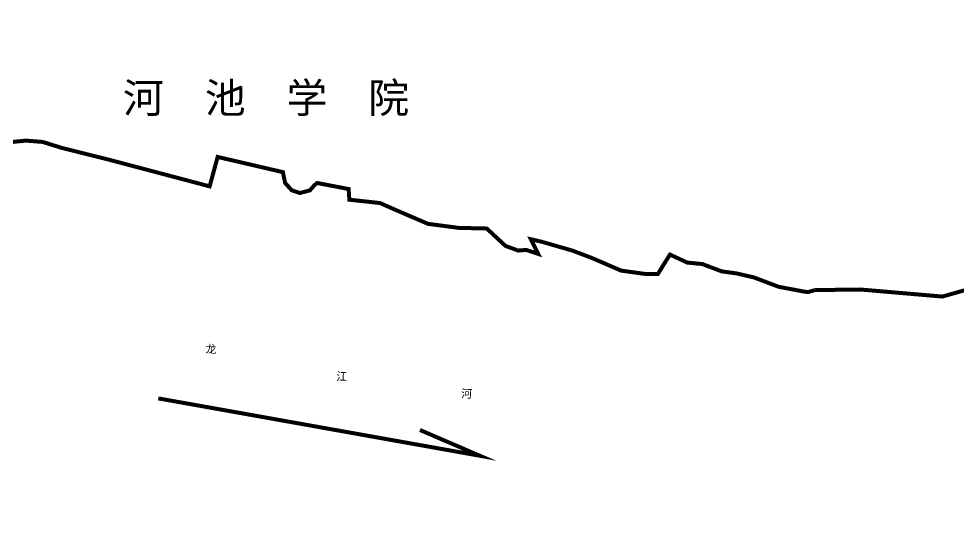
# Model space of a CAD drawing. Extents: x 529262 to 576451, y 2694391 to 2717535.
# Drawn here: x 566574.5 to 567044.2, y 2710736.6 to 2710995.2 of the extents above; entities that cross this region are included whole.
import ezdxf
from ezdxf.enums import TextEntityAlignment as Align
from ezdxf.xclip import XClip

# ---------------------------------------------------------------- set-up
doc = ezdxf.new("R2010")
doc.units = 0
doc.header["$XCLIPFRAME"] = 0
for name, color, linetype in [('PP-COM', 7, 'Continuous'), ('RD-中线', 40, 'Continuous'), ('RD-路名', 7, 'Continuous'), ('地块名称', 1, 'Continuous'), ('河流', 4, 'Continuous')]:
    doc.layers.add(name, color=color, linetype=linetype)
doc.styles.get("Standard").update_dxf_attribs({"font": '', "height": 2.5, "bigfont": 'smfs.shx'})
doc.styles.add('黑体', font='simhei.ttf')
doc.styles.get('Standard').set_extended_font_data('FangSong_GB2312')

# ---------------------------------------------------------------- blocks, each defined once
blk = doc.blocks.new('A$C19FD0107')
at = {"layer": 'RD-中线', "color": 8, "linetype": 'Continuous', "flags": 128}
for points in [[(-4490.73, 14139.44, 0), (-4490.29, 14139.42)], [(-3818.25, 14086.17, 0), (-3817.74, 14086.17)]]:
    blk.add_lwpolyline(points, format="xyb", dxfattribs=at)
at = {"layer": '河流', "color": 8, "const_width": 2, "elevation": 145.93}
for points in [[(-4426.59, 16543.05), (-4419.9, 16543.72), (-4411.55, 16543.05), (-4401.86, 16540.04), (-4379.13, 16534.37), (-4328.03, 16520.85), (-4324.02, 16535.54), (-4291.42, 16527.96), (-4290.27, 16522.52), (-4286.93, 16518.84), (-4282.92, 16517.51), (-4277.9, 16518.84), (-4275.56, 16521.51), (-4274.23, 16522.52), (-4258.52, 16519.51), (-4258.18, 16514.17), (-4242.81, 16512.5), (-4235.93, 16509.45), (-4218.88, 16502.11), (-4203.51, 16500.1), (-4189.47, 16499.77), (-4180.12, 16491.09), (-4173.77, 16488.75), (-4169.76, 16489.09), (-4163.74, 16487.08), (-4167.42, 16494.43), (-4161.73, 16493.09), (-4146.7, 16488.75), (-4137, 16485.08), (-4122.3, 16478.74), (-4110.27, 16477.07), (-4103.92, 16477.07), (-4097.9, 16486.75), (-4089.21, 16482.74), (-4081.67, 16482.01), (-4071.98, 16478.34), (-4064.63, 16477.34), (-4055.94, 16475.34), (-4043.57, 16470.66), (-4031.21, 16468.32), (-4028.87, 16467.99), (-4025.52, 16468.99)], [(-4426.59, 16543.05), (-4419.9, 16543.72), (-4411.55, 16543.05), (-4401.86, 16540.04), (-4379.13, 16534.37), (-4328.03, 16520.85), (-4324.02, 16535.54), (-4291.42, 16527.96), (-4290.27, 16522.52), (-4286.93, 16518.84), (-4282.92, 16517.51), (-4277.9, 16518.84), (-4275.56, 16521.51), (-4274.23, 16522.52), (-4258.52, 16519.51), (-4258.18, 16514.17), (-4242.81, 16512.5), (-4235.93, 16509.45), (-4218.88, 16502.11), (-4203.51, 16500.1), (-4189.47, 16499.77), (-4180.12, 16491.09), (-4173.77, 16488.75), (-4169.76, 16489.09), (-4163.74, 16487.08), (-4167.42, 16494.43), (-4161.73, 16493.09), (-4146.7, 16488.75), (-4137, 16485.08), (-4122.3, 16478.74), (-4110.27, 16477.07), (-4103.92, 16477.07), (-4097.9, 16486.75), (-4089.21, 16482.74), (-4081.67, 16482.01), (-4071.98, 16478.34), (-4064.63, 16477.34), (-4055.94, 16475.34), (-4043.57, 16470.66), (-4031.21, 16468.32), (-4028.87, 16467.99), (-4025.52, 16468.99)], [(-3760.59, 16464.49), (-3813.25, 16467.18), (-3875.47, 16468.6), (-3908.69, 16471.42), (-3939.1, 16472.13), (-3961.72, 16465.77), (-4002.73, 16469.3), (-4025.52, 16468.99)], [(-3760.59, 16464.49), (-3813.25, 16467.18), (-3875.47, 16468.6), (-3908.69, 16471.42), (-3939.1, 16472.13), (-3961.72, 16465.77), (-4002.73, 16469.3), (-4025.52, 16468.99)]]:
    blk.add_lwpolyline(points, dxfattribs=at)
at = {"layer": '河流', "color": 8, "const_width": 2}
for points in [[(-4426.59, 16543.05), (-4419.9, 16543.72), (-4411.55, 16543.05), (-4401.86, 16540.04), (-4379.13, 16534.37), (-4328.03, 16520.85), (-4324.02, 16535.54), (-4291.42, 16527.96), (-4290.27, 16522.52), (-4286.93, 16518.84), (-4282.92, 16517.51), (-4277.9, 16518.84), (-4275.56, 16521.51), (-4274.23, 16522.52), (-4258.52, 16519.51), (-4258.18, 16514.17), (-4242.81, 16512.5), (-4235.93, 16509.45), (-4218.88, 16502.11), (-4203.51, 16500.1), (-4189.47, 16499.77), (-4180.12, 16491.09), (-4173.77, 16488.75), (-4169.76, 16489.09), (-4163.74, 16487.08), (-4167.42, 16494.43), (-4161.73, 16493.09), (-4146.7, 16488.75), (-4137, 16485.08), (-4122.3, 16478.74), (-4110.27, 16477.07), (-4103.92, 16477.07), (-4097.9, 16486.75), (-4089.21, 16482.74), (-4081.67, 16482.01), (-4071.98, 16478.34), (-4064.63, 16477.34), (-4055.94, 16475.34), (-4043.57, 16470.66), (-4031.21, 16468.32), (-4028.87, 16467.99), (-4025.52, 16468.99)], [(-3760.59, 16464.49), (-3813.25, 16467.18), (-3875.47, 16468.6), (-3908.69, 16471.42), (-3939.1, 16472.13), (-3961.72, 16465.77), (-4002.73, 16469.3), (-4025.52, 16468.99)], [(-4353.7, 16414.88), (-4192.91, 16386.19), (-4222.87, 16399.09)]]:
    blk.add_lwpolyline(points, dxfattribs=at)

msp = doc.modelspace()

# ---------------------------------------------------------------- block references
at = {"layer": 'PP-COM'}
ref = msp.add_blockref('A$C19FD0107', (570997.993, 2694390.603), dxfattribs=at)
XClip(ref).set_block_clipping_path([(-9366.4383134884, 14428.6043910822), (-3328.4480743363, 17452.7484863754)])

# ---------------------------------------------------------------- texts
at = {"layer": 'RD-路名', "color": 7, "linetype": 'Continuous', "style": '黑体'}
for s, p in [('龙', (566670.623, 2710830.292)), ('江', (566736.033, 2710816.605)), ('河', (566798.497, 2710807.935))]:
    msp.add_text(s, height=4, rotation=357.82609, dxfattribs=at).set_placement(p, align=Align.MIDDLE)
at = {"layer": '地块名称', "color": 1}
msp.add_text('河  池  学  院', height=15, dxfattribs=at).set_placement((566698.192, 2710956.048), align=Align.MIDDLE)

doc.saveas('drawing.dxf')
